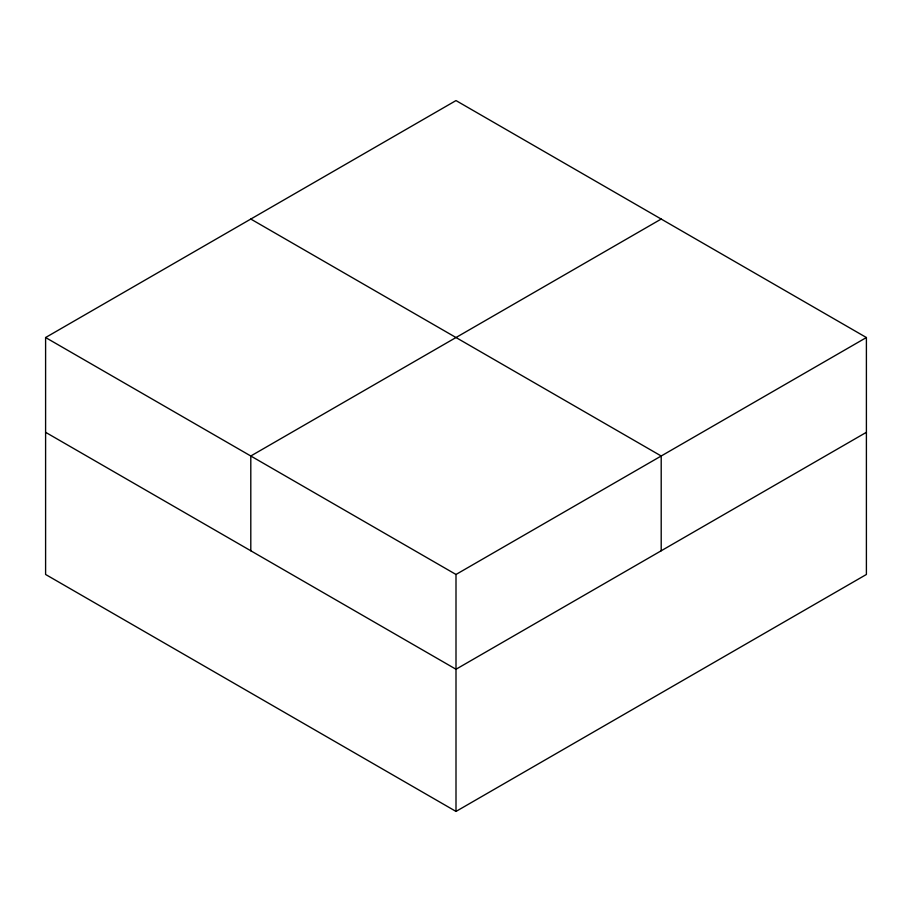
<?xml version="1.0" encoding="UTF-8"?>
<svg xmlns="http://www.w3.org/2000/svg" width="912" height="912" viewBox="0 0 912 912"><rect width="100%" height="100%" fill="white"/><g stroke="black" fill="none" stroke-linecap="round" stroke-linejoin="round"><path stroke-width="1.37" d="M45.6 337.531L456 100.582L866.4 337.531L866.4 574.469L456 811.418L45.6 574.469L45.6 337.531L456 574.469L866.4 337.531M661.2 219.051L250.8 456L250.8 550.78M866.4 432.311L456 669.248L45.6 432.311M250.8 219.051L661.2 456L661.2 550.78M456 574.469L456 811.418"/></g></svg>
